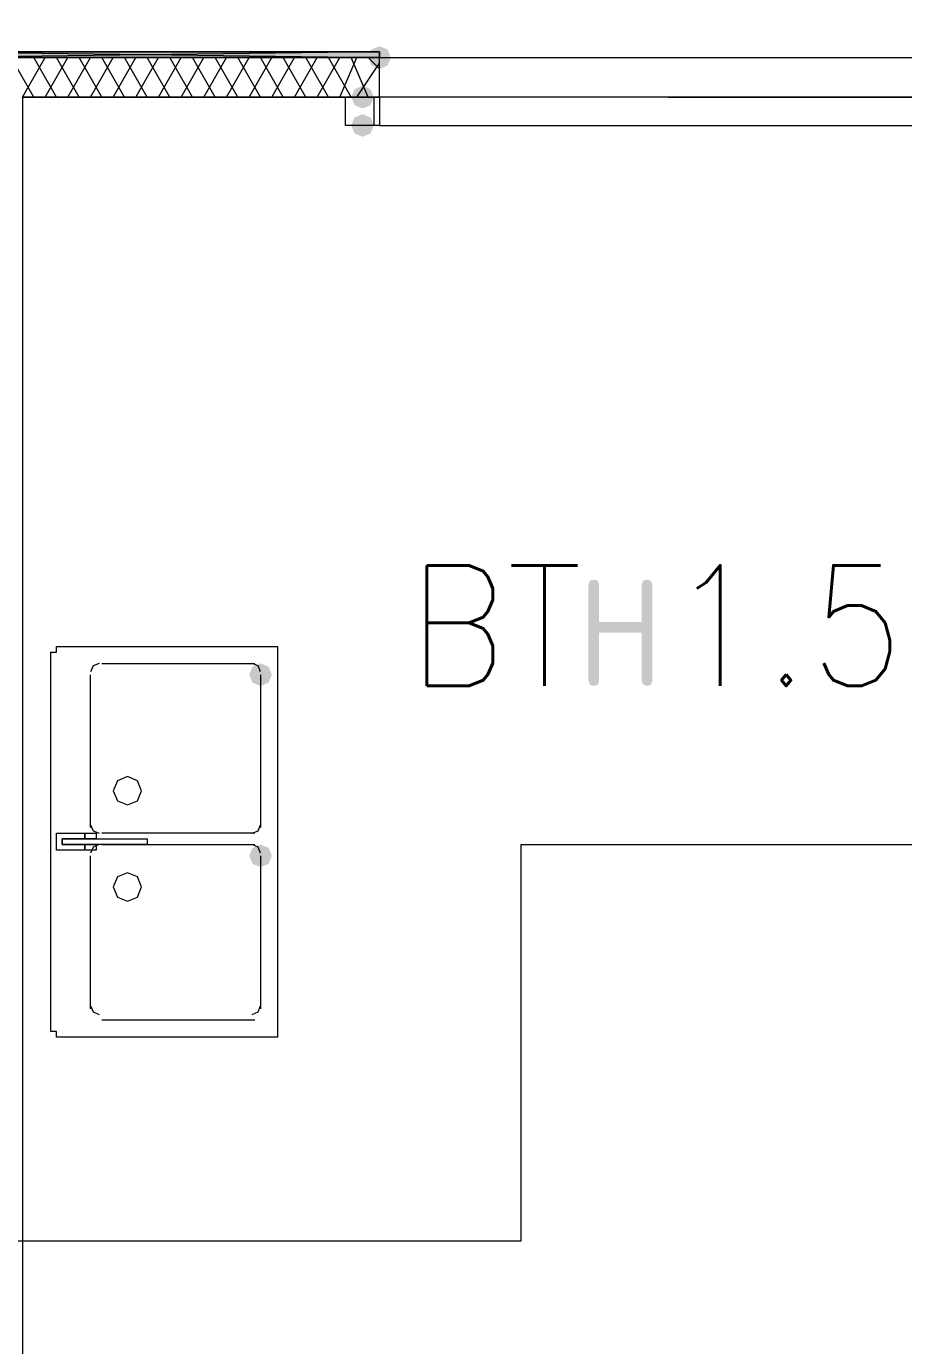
# Model space of a CAD drawing. Header units: millimetres. Extents: x 0 to 420, y 0 to 297.
# Drawn here: x 114.07 to 120.63, y 178.08 to 187.94 of the extents above; entities that cross this region are included whole.
import ezdxf

# ---------------------------------------------------------------- set-up
doc = ezdxf.new("R2010")
doc.units = ezdxf.units.MM
doc.styles.get("Standard").update_dxf_attribs({"font": 'STANDARD'})

msp = doc.modelspace()

# ---------------------------------------------------------------- hatches: boundary and pattern name
h = msp.add_hatch(color=7)
h.paths.add_polyline_path([(116.713, 187.748333), (113.411, 187.748333), (116.713, 187.706)], flags=0)
h.paths.add_polyline_path([(113.411, 187.748333), (116.713, 187.706), (113.411, 187.706)], flags=0)
for color, points in [(254, [(116.797667, 187.706), (116.772796, 187.646204), (116.713, 187.621333), (116.653204, 187.646204), (116.628333, 187.706), (116.653204, 187.765796), (116.713, 187.790667), (116.772796, 187.765796)]), (7, [(116.670667, 187.409667), (116.645796, 187.349871), (116.586, 187.325), (116.526204, 187.349871), (116.501333, 187.409667), (116.526204, 187.469462), (116.586, 187.494333), (116.645796, 187.469463)]), (7, [(116.670667, 187.198), (116.645796, 187.138204), (116.586, 187.113333), (116.526204, 187.138204), (116.501333, 187.198), (116.526204, 187.257796), (116.586, 187.282667), (116.645796, 187.257796)]), (7, [(118.274042, 183.046687), (118.274042, 183.763267), (118.284033, 183.793032), (118.314281, 183.802954), (118.344047, 183.793032), (118.353968, 183.763267), (118.353968, 183.484352), (118.67202, 183.484352), (118.67202, 183.763267), (118.681942, 183.793032), (118.711707, 183.802954), (118.741748, 183.793032), (118.751946, 183.763267), (118.751946, 183.046687), (118.741748, 183.016921), (118.711707, 183.006999), (118.681942, 183.016921), (118.67202, 183.046687), (118.67202, 183.404977), (118.353968, 183.404977), (118.353968, 183.046687), (118.344047, 183.016921), (118.314281, 183.006999), (118.284033, 183.016921)]), (7, [(115.908667, 183.091667), (115.883796, 183.031871), (115.824, 183.007), (115.764204, 183.031871), (115.739333, 183.091667), (115.764204, 183.151462), (115.824, 183.176333), (115.883796, 183.151463)]), (7, [(115.908667, 181.737), (115.883796, 181.677204), (115.824, 181.652333), (115.764204, 181.677204), (115.739333, 181.737), (115.764204, 181.796796), (115.824, 181.821667), (115.883796, 181.796796)])]:
    msp.add_hatch(color=color).paths.add_polyline_path(points, flags=0)

# ---------------------------------------------------------------- linework, layer by layer
at = {"color": 7, "lineweight": 0}
for points in [[(101.430667, 216.111667), (101.430667, 187.706), (130.640667, 187.706), (130.640667, 222.207667), (118.279333, 222.207667), (118.279333, 216.111667)], [(116.713, 187.748333), (113.411, 187.748333), (116.713, 187.706)], [(113.411, 187.748333), (116.713, 187.706), (113.411, 187.706)], [(116.713, 187.748333), (116.713, 187.706), (113.411, 187.706), (113.411, 187.748333), (116.713, 187.748333), (113.411, 187.748333), (113.411, 187.706), (116.713, 187.706)], [(130.640667, 176.276), (130.640667, 187.409667), (114.046, 187.409667), (114.046, 176.276)], [(116.459, 187.409667), (116.670667, 187.409667), (116.670667, 187.198), (116.459, 187.198), (116.459, 187.409667), (116.713, 187.409667), (116.713, 187.198), (116.459, 187.198)], [(115.951, 183.261), (115.951, 180.424667), (115.951, 180.382333), (115.908667, 180.382333), (114.342333, 180.382333), (114.3, 180.382333), (114.3, 180.424667), (114.257667, 180.424667), (114.257667, 183.261), (114.3, 183.261), (114.3, 183.303333), (114.342333, 183.303333), (115.908667, 183.303333), (115.951, 183.303333)], [(114.935, 182.223833), (114.904007, 182.298673), (114.829167, 182.329667), (114.754327, 182.298673), (114.723333, 182.223833), (114.754327, 182.148993), (114.829167, 182.118), (114.904007, 182.148993)], [(114.511667, 181.906333), (114.511667, 181.864), (114.342333, 181.864), (114.342333, 181.821667), (114.511667, 181.821667), (114.511667, 181.779333), (114.3, 181.779333), (114.3, 181.906333)], [(114.596333, 181.906333), (114.596333, 181.864), (114.511667, 181.864), (114.511667, 181.906333)], [(114.935, 181.864), (114.977333, 181.864), (114.977333, 181.821667), (114.935, 181.821667), (114.342333, 181.821667), (114.342333, 181.864)], [(114.596333, 181.779333), (114.511667, 181.779333), (114.511667, 181.821667), (114.596333, 181.821667)], [(114.935, 181.504167), (114.904007, 181.579007), (114.829167, 181.61), (114.754327, 181.579007), (114.723333, 181.504167), (114.754327, 181.429327), (114.829167, 181.398333), (114.904007, 181.429327)]]:
    msp.add_lwpolyline(points, close=True, dxfattribs=at)
at = {"color": 1, "lineweight": 0}
msp.add_lwpolyline([(107.611335, 163.152666), (107.611335, 178.138666), (107.611335, 178.858333), (108.331001, 178.858333), (117.771335, 178.858333), (117.771335, 181.821666), (121.200335, 181.821666), (121.920001, 181.821666), (121.920001, 195.622333), (116.755335, 195.622333), (116.755335, 203.369333), (110.659335, 203.369333), (110.659335, 213.783332), (109.685668, 213.783332), (109.685668, 219.328999), (139.488334, 219.328999), (139.488334, 204.131333), (226.610334, 204.131333)], dxfattribs=at)
at = {"color": 7, "lineweight": 0}
for points in [[(116.713, 187.706), (101.430667, 187.706)], [(116.713, 187.748333), (113.411, 187.748333), (116.713, 187.748333), (113.411, 187.706)], [(114.130667, 187.409667), (113.961333, 187.706)], [(114.046, 187.409667), (114.215333, 187.706)], [(114.3, 187.409667), (114.130667, 187.706)], [(114.215333, 187.409667), (114.384667, 187.706)], [(114.469333, 187.409667), (114.3, 187.706)], [(114.384667, 187.409667), (114.554, 187.706)], [(114.638667, 187.409667), (114.469333, 187.706)], [(114.554, 187.409667), (114.723333, 187.706)], [(114.808, 187.409667), (114.638667, 187.706)], [(114.723333, 187.409667), (114.892667, 187.706)], [(114.977333, 187.409667), (114.808, 187.706)], [(114.892667, 187.409667), (115.062, 187.706)], [(115.146667, 187.409667), (114.977333, 187.706)], [(115.062, 187.409667), (115.231333, 187.706)], [(115.316, 187.409667), (115.146667, 187.706)], [(115.231333, 187.409667), (115.400667, 187.706)], [(115.485333, 187.409667), (115.316, 187.706)], [(115.400667, 187.409667), (115.57, 187.706)], [(115.654667, 187.409667), (115.485333, 187.706)], [(115.57, 187.409667), (115.739333, 187.706)], [(115.824, 187.409667), (115.654667, 187.706)], [(115.739333, 187.409667), (115.908667, 187.706)], [(115.993333, 187.409667), (115.824, 187.706)], [(115.908667, 187.409667), (116.078, 187.706)], [(116.162667, 187.409667), (115.993333, 187.706)], [(116.078, 187.409667), (116.247333, 187.706)], [(116.332, 187.409667), (116.162667, 187.706)], [(116.247333, 187.409667), (116.416667, 187.706)], [(116.501333, 187.409667), (116.332, 187.706)], [(116.416667, 187.409667), (116.543667, 187.706)], [(116.628333, 187.409667), (116.501333, 187.706)], [(116.713, 187.621333), (116.628333, 187.706)], [(116.713, 187.409667), (116.713, 187.706)], [(116.713, 187.409667), (116.713, 187.706)], [(116.543667, 187.409667), (116.713, 187.663667)], [(114.046, 187.409667), (116.713, 187.409667)], [(118.872, 187.409667), (116.713, 187.409667), (116.713, 187.325)], [(116.713, 187.325), (116.713, 187.198), (118.872, 187.198)], [(118.872, 187.409667), (121.031, 187.409667), (121.242667, 187.409667), (121.242667, 187.198), (121.031, 187.198), (121.031, 187.409667), (121.285, 187.409667), (121.285, 187.198), (121.031, 187.198), (121.031, 187.409667), (121.031, 187.325)], [(118.872, 187.198), (121.031, 187.198), (121.031, 187.325)], [(114.6175, 183.176333), (114.572605, 183.157728), (114.554, 183.112833)], [(114.638667, 183.176333), (115.781667, 183.176333)], [(115.824, 183.112833), (115.805394, 183.157728), (115.7605, 183.176333)], [(114.554, 181.948667), (114.554, 183.091667)], [(115.824, 183.091667), (115.824, 181.948667)], [(114.554, 181.969833), (114.572605, 181.924939), (114.6175, 181.906333)], [(115.781667, 181.906333), (114.638667, 181.906333)], [(115.7605, 181.906333), (115.805394, 181.924939), (115.824, 181.969833)], [(114.6175, 181.821667), (114.572605, 181.803061), (114.554, 181.758167)], [(114.638667, 181.821667), (115.781667, 181.821667)], [(115.824, 181.758167), (115.805394, 181.803061), (115.7605, 181.821667)], [(114.554, 180.594), (114.554, 181.737)], [(115.824, 181.737), (115.824, 180.594)], [(114.554, 180.615167), (114.572605, 180.570272), (114.6175, 180.551667)], [(115.7605, 180.551667), (115.805394, 180.570272), (115.824, 180.615167)], [(115.781667, 180.509333), (114.638667, 180.509333)]]:
    msp.add_lwpolyline(points, dxfattribs=at)

# ---------------------------------------------------------------- texts
at = {"color": 7, "char_height": 0.90157, "attachment_point": 1}
for s, insert, width in [('BT', (116.924672, 183.908573), 1.30226778), ('1.5.46', (118.872003, 183.908573), 3.00523333)]:
    msp.add_mtext(s, dxfattribs=dict(at, insert=insert, width=width))

doc.saveas('drawing.dxf')
